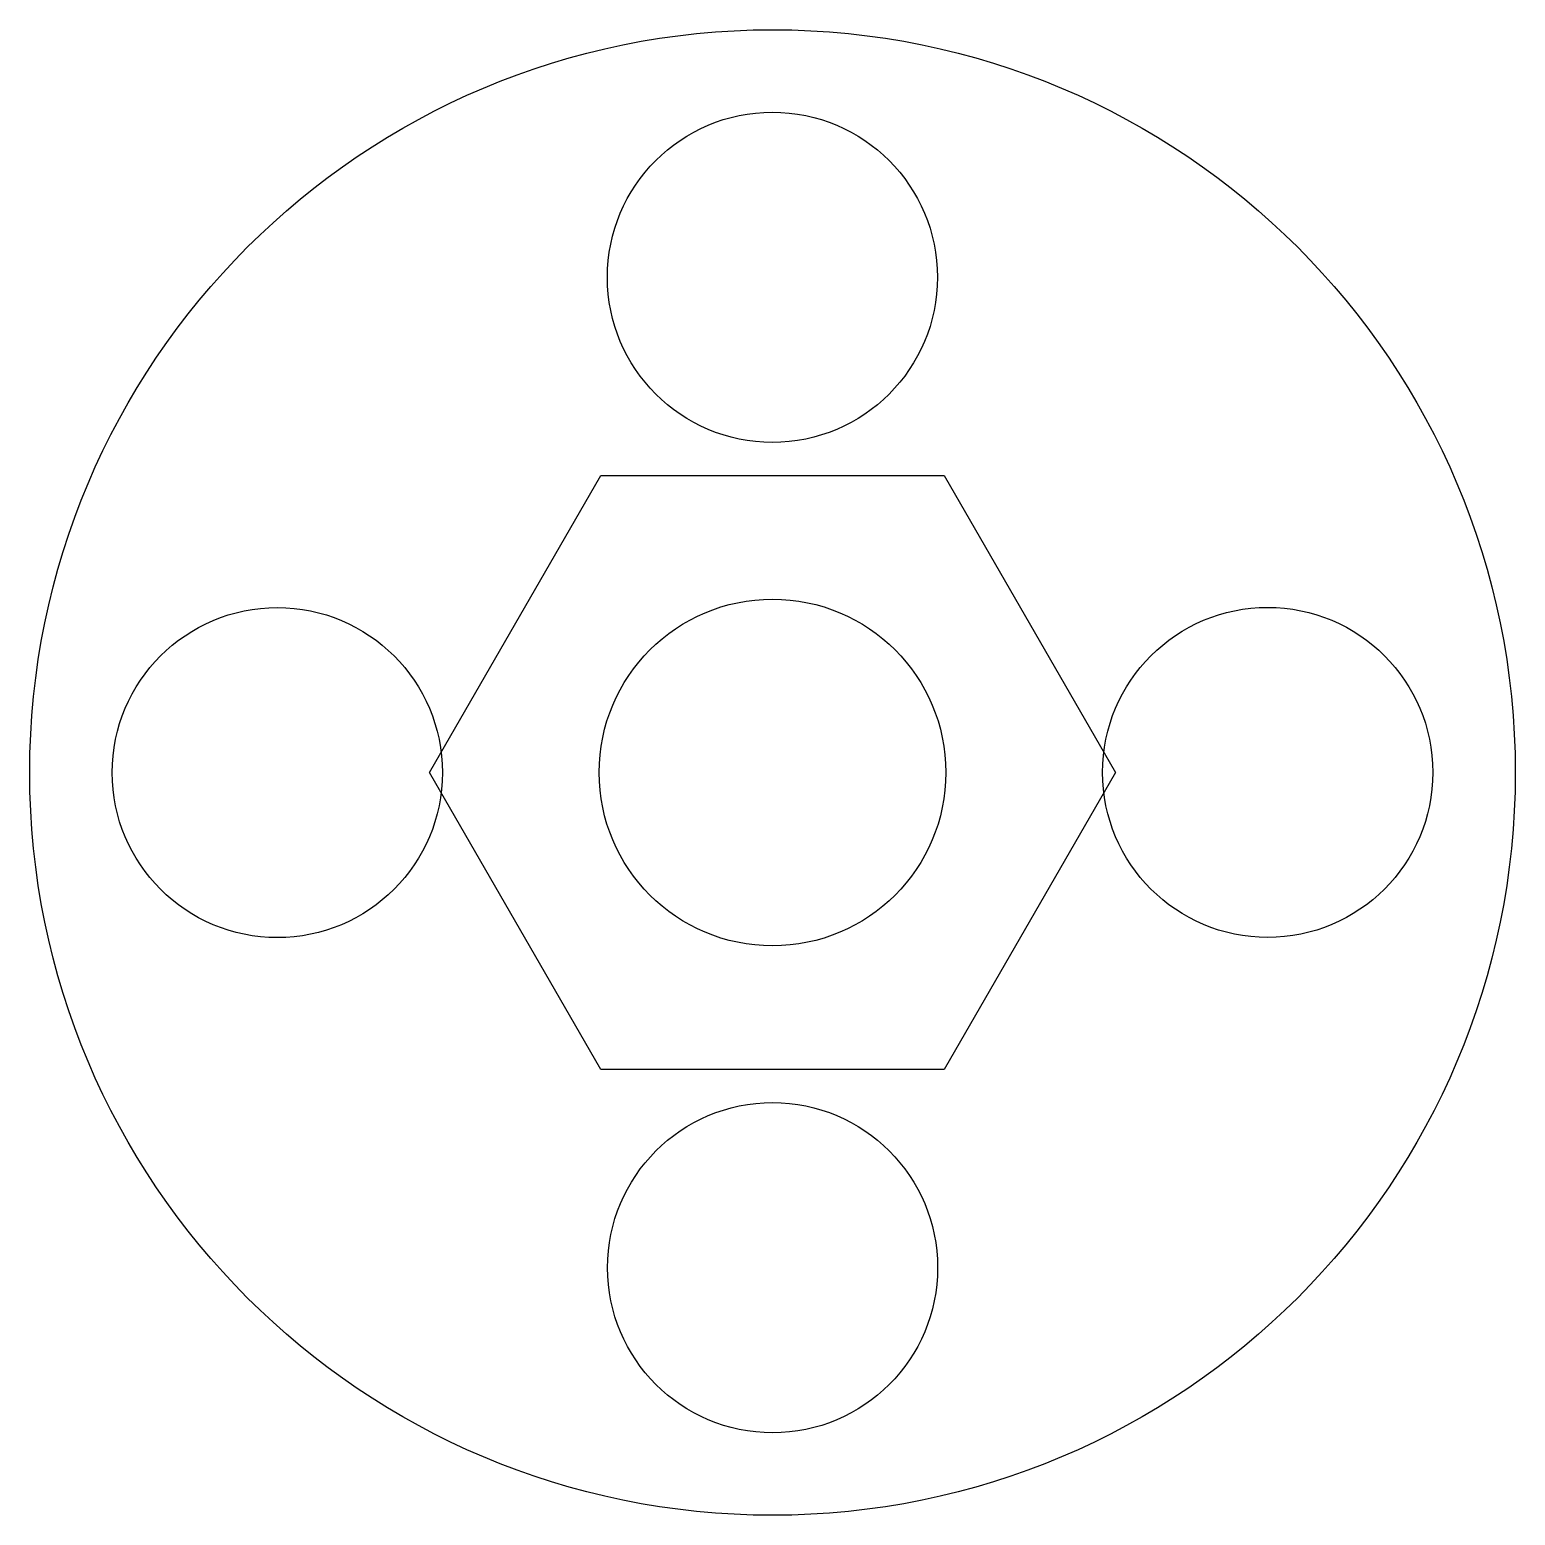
# Model space of a CAD drawing. Header units: millimetres. Extents: x -9 to 9, y -9 to 9.
import ezdxf

# ---------------------------------------------------------------- set-up
doc = ezdxf.new("R2010")
doc.units = ezdxf.units.MM
doc.layers.get('0').update_dxf_attribs({"linetype": 'CONTINUOUS'})

msp = doc.modelspace()

# ---------------------------------------------------------------- linework, layer by layer
msp.add_lwpolyline([(-2.078, -3.6), (-4.157, 0), (-2.078, 3.6), (2.078, 3.6), (4.157, 0), (2.078, -3.6)], close=True)
for centre, radius in [((0, 0), 9), ((-0.001, 6), 2), ((-6, -0.001), 2), ((0, 0), 2.1), ((6, 0.001), 2), ((0.001, -6), 2)]:
    msp.add_circle(centre, radius)

doc.saveas('drawing.dxf')
